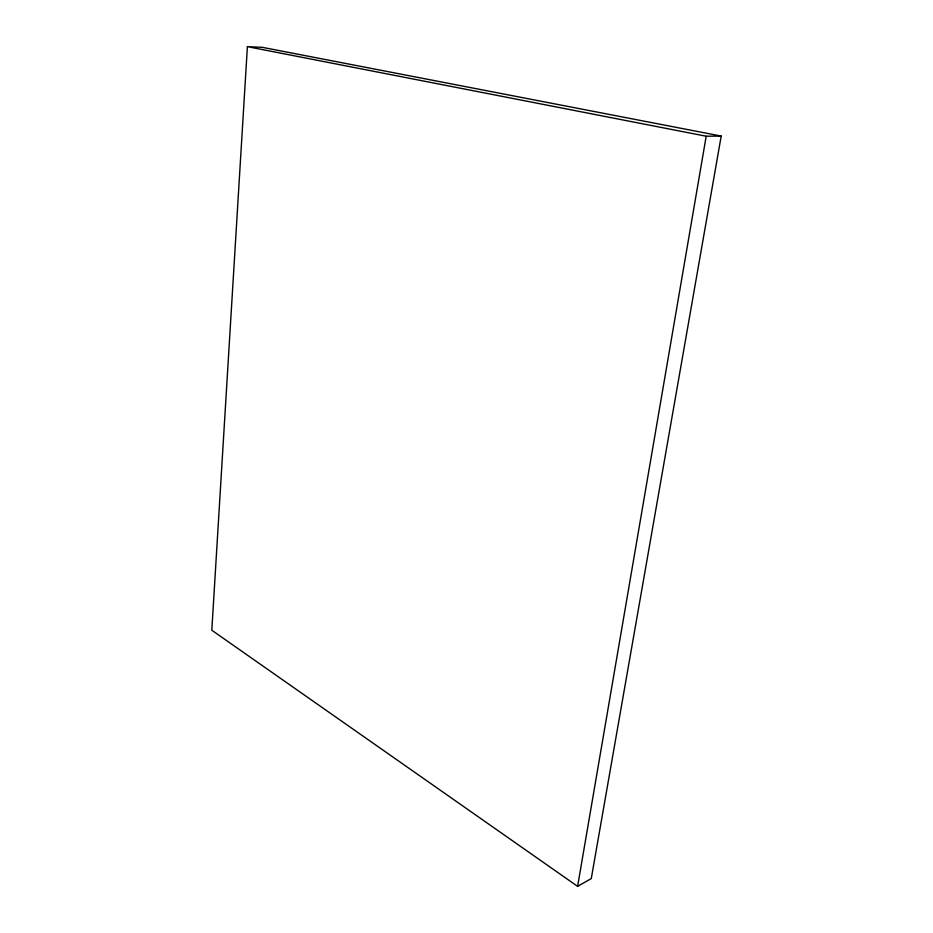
<?xml version="1.0" encoding="UTF-8"?>
<svg xmlns="http://www.w3.org/2000/svg" width="933" height="933" viewBox="0 0 933 933"><rect width="100%" height="100%" fill="white"/><g stroke="black" fill="none" stroke-linecap="round" stroke-linejoin="round"><path stroke-width="1.4" d="M247.397 46.65L211.803 630.241L577.609 886.35L591.265 878.594L721.197 136.066L262.406 47.35L247.397 46.65L706.199 136.218L721.197 136.066M577.609 886.35L706.199 136.218"/></g></svg>
